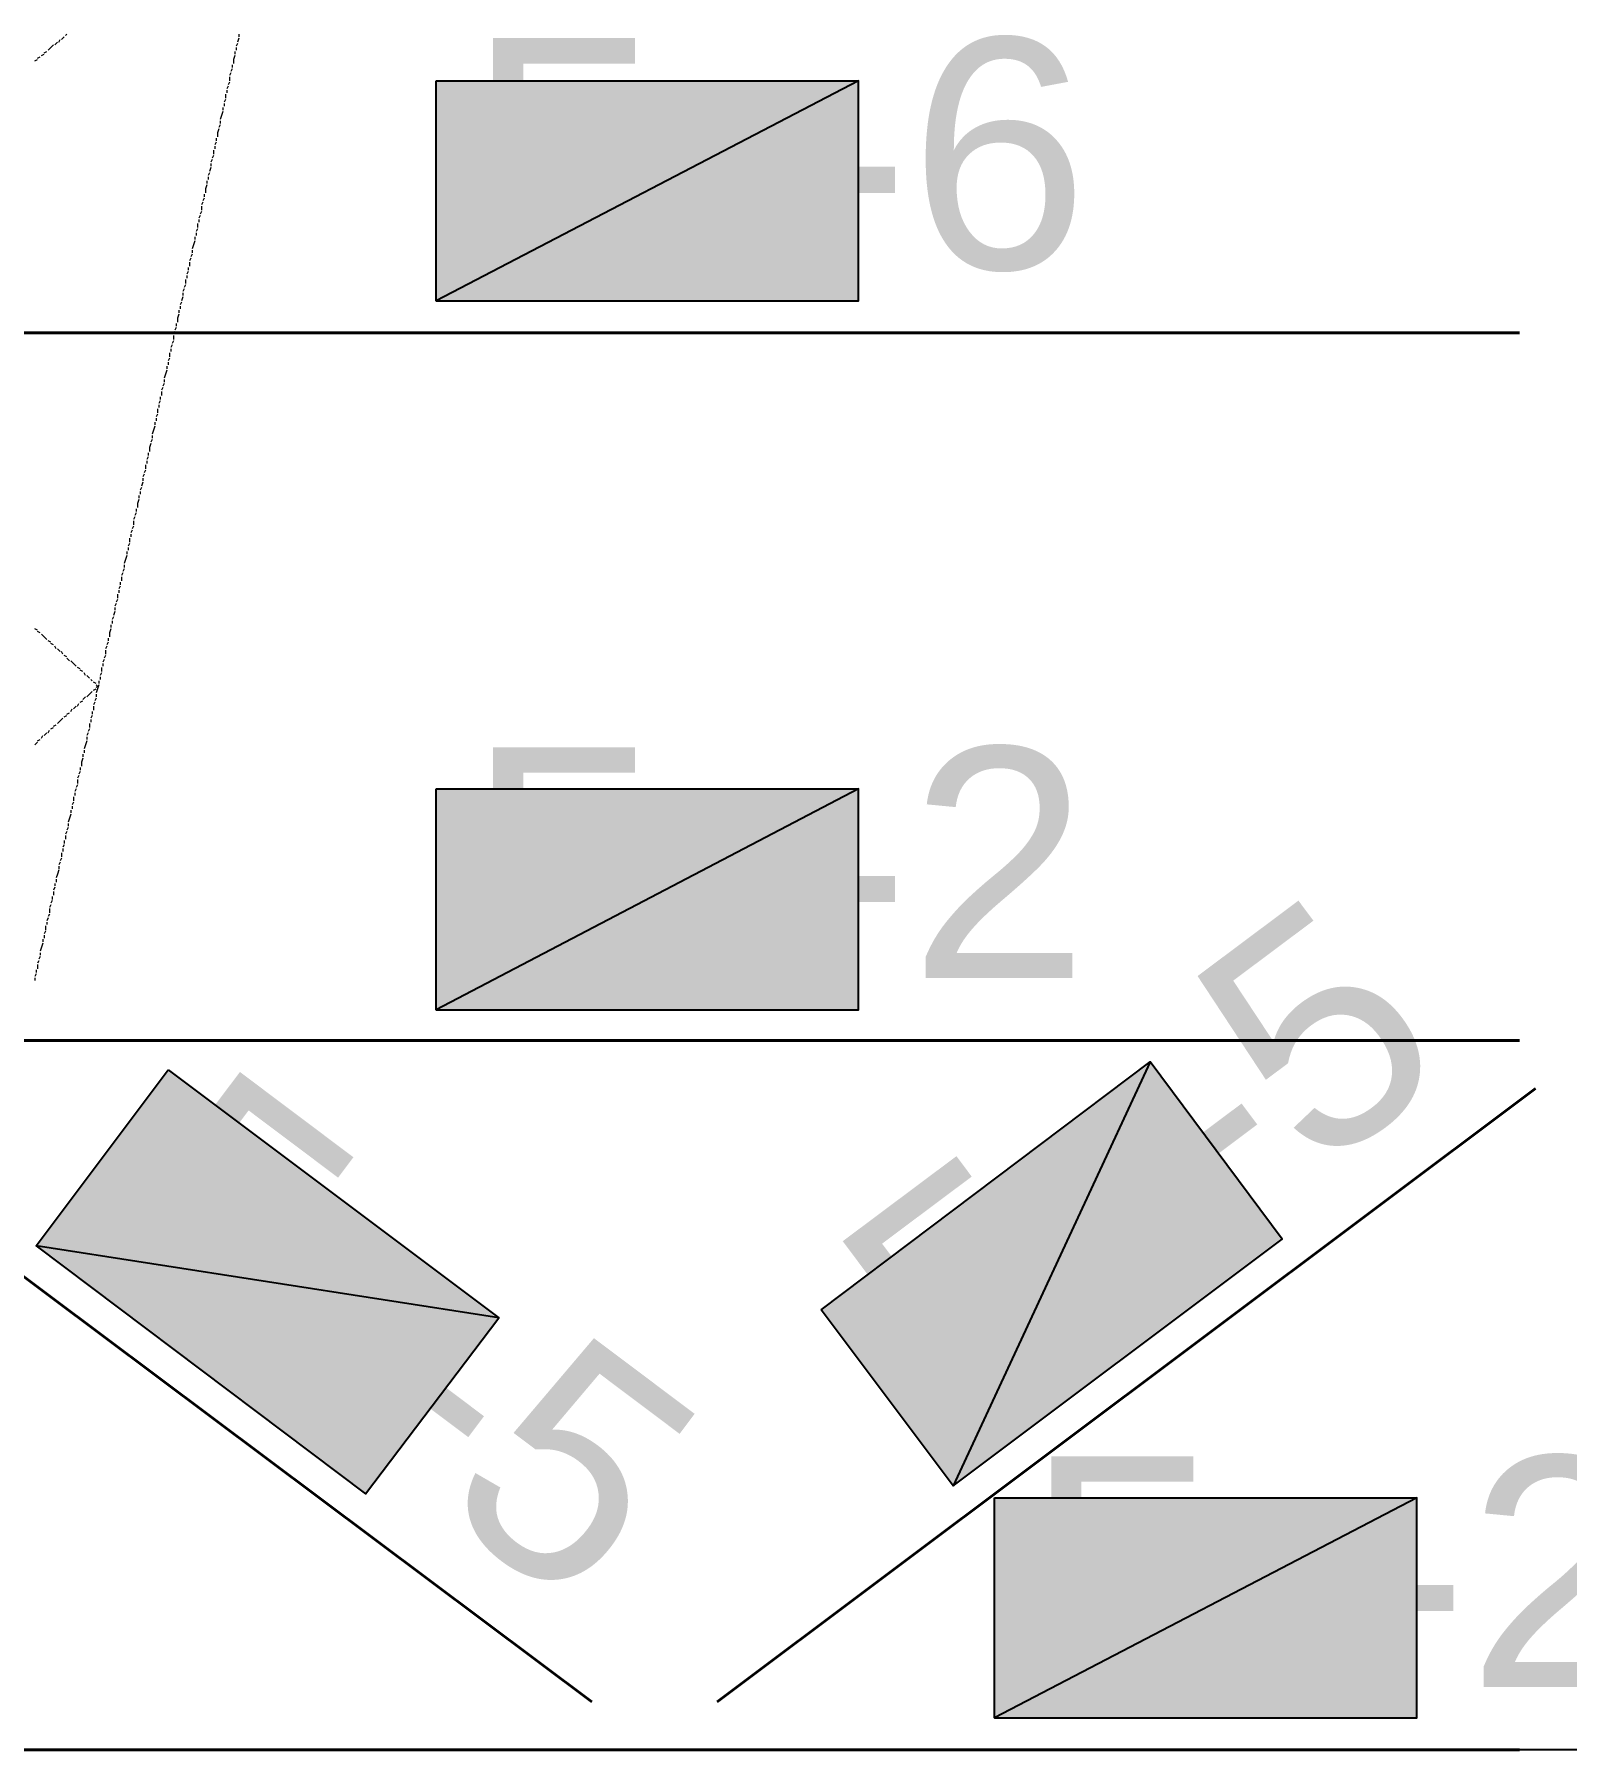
# Model space of a CAD drawing. Extents: x 8 to 21351, y 0 to 420.
# Drawn here: x 15757.73 to 15782.08, y 308.97 to 336.21 of the extents above; entities that cross this region are included whole.
import ezdxf

# ---------------------------------------------------------------- set-up
doc = ezdxf.new("R2010")
doc.units = 0
doc.styles.add('TEYPDFCAD_TEXT', font='arial.ttf')

msp = doc.modelspace()

# ---------------------------------------------------------------- hatches: boundary and pattern name
at = {"true_color": 0xffffff}
h = msp.add_hatch(color=0, dxfattribs=at)
h.paths.add_polyline_path([(15764.116, 335.471), (15770.826, 335.471), (15764.116, 331.978)])
h.paths.add_polyline_path([(15770.826, 335.471), (15764.116, 331.978), (15770.826, 331.978)])
h = msp.add_hatch(color=0, dxfattribs=at)
h.paths.add_polyline_path([(15764.116, 324.231), (15770.826, 324.231), (15764.116, 320.717)])
h.paths.add_polyline_path([(15770.826, 324.231), (15764.116, 320.717), (15770.826, 320.717)])
h = msp.add_hatch(color=0, dxfattribs=at)
h.paths.add_polyline_path([(15770.233, 315.955), (15775.461, 319.892), (15772.328, 313.161)])
h.paths.add_polyline_path([(15775.461, 319.892), (15772.328, 313.161), (15777.557, 317.077)])
h = msp.add_hatch(color=0, dxfattribs=at)
h.paths.add_polyline_path([(15759.861, 319.765), (15765.111, 315.828), (15757.766, 316.971)])
h.paths.add_polyline_path([(15765.111, 315.828), (15757.766, 316.971), (15762.994, 313.034)])
h = msp.add_hatch(color=0, dxfattribs=at)
h.paths.add_polyline_path([(15772.985, 312.97), (15779.694, 312.97), (15772.985, 309.478)])
h.paths.add_polyline_path([(15779.694, 312.97), (15772.985, 309.478), (15779.694, 309.478)])

# ---------------------------------------------------------------- linework, layer by layer
at = {"color": 7, "lineweight": 5}
for p, q in [((15758.168, 336.127), (15758.21, 336.169)), ((15758.231, 336.19), (15758.253, 336.211)), ((15760.983, 336.211), (15760.983, 336.169)), ((15757.85, 335.873), (15757.893, 335.894)), ((15757.893, 335.915), (15757.935, 335.936)), ((15757.956, 335.957), (15757.999, 336)), ((15757.999, 336), (15758.041, 336.042)), ((15758.062, 336.042), (15758.104, 336.084)), ((15758.126, 336.084), (15758.147, 336.127)), ((15760.92, 335.936), (15760.92, 335.894)), ((15760.962, 336.063), (15760.941, 336.021)), ((15760.941, 336), (15760.941, 335.957)), ((15760.983, 336.148), (15760.962, 336.084)), ((15757.745, 335.788), (15757.787, 335.809)), ((15757.787, 335.83), (15757.829, 335.851)), ((15760.877, 335.661), (15760.856, 335.619)), ((15760.877, 335.724), (15760.877, 335.682)), ((15760.92, 335.873), (15760.898, 335.809)), ((15760.898, 335.809), (15760.898, 335.746)), ((15760.814, 335.386), (15760.793, 335.343)), ((15760.835, 335.449), (15760.814, 335.407)), ((15760.856, 335.598), (15760.835, 335.555)), ((15760.835, 335.534), (15760.835, 335.471)), ((15760.771, 335.174), (15760.75, 335.132)), ((15760.75, 335.111), (15760.75, 335.068)), ((15760.771, 335.259), (15760.771, 335.195)), ((15760.793, 335.322), (15760.793, 335.28)), ((15760.708, 334.92), (15760.687, 334.857)), ((15760.687, 334.836), (15760.687, 334.793)), ((15760.729, 334.984), (15760.708, 334.92)), ((15760.729, 335.047), (15760.729, 335.005)), ((15760.623, 334.56), (15760.623, 334.518)), ((15760.666, 334.709), (15760.644, 334.645)), ((15760.644, 334.645), (15760.644, 334.581)), ((15760.687, 334.772), (15760.666, 334.73)), ((15760.581, 334.285), (15760.56, 334.243)), ((15760.581, 334.37), (15760.581, 334.306)), ((15760.623, 334.497), (15760.602, 334.454)), ((15760.602, 334.433), (15760.602, 334.391)), ((15760.517, 334.01), (15760.496, 333.968)), ((15760.539, 334.095), (15760.517, 334.031)), ((15760.56, 334.222), (15760.539, 334.179)), ((15760.539, 334.158), (15760.539, 334.116)), ((15760.475, 333.819), (15760.454, 333.756)), ((15760.454, 333.756), (15760.454, 333.692)), ((15760.475, 333.883), (15760.475, 333.841)), ((15760.496, 333.947), (15760.496, 333.904)), ((15760.412, 333.544), (15760.39, 333.502)), ((15760.39, 333.481), (15760.39, 333.417)), ((15760.433, 333.608), (15760.412, 333.565)), ((15760.433, 333.671), (15760.433, 333.629)), ((15760.327, 333.206), (15760.327, 333.142)), ((15760.369, 333.333), (15760.348, 333.29)), ((15760.348, 333.269), (15760.348, 333.227)), ((15760.39, 333.396), (15760.369, 333.354)), ((15760.285, 332.93), (15760.263, 332.867)), ((15760.285, 332.994), (15760.285, 332.952)), ((15760.327, 333.121), (15760.306, 333.079)), ((15760.306, 333.057), (15760.306, 333.015)), ((15760.221, 332.655), (15760.2, 332.613)), ((15760.242, 332.719), (15760.221, 332.676)), ((15760.263, 332.867), (15760.242, 332.803)), ((15760.242, 332.782), (15760.242, 332.74)), ((15760.179, 332.444), (15760.158, 332.401)), ((15760.158, 332.38), (15760.158, 332.338)), ((15760.179, 332.507), (15760.179, 332.465)), ((15760.2, 332.592), (15760.2, 332.528)), ((15760.115, 332.168), (15760.094, 332.126)), ((15760.094, 332.105), (15760.094, 332.063)), ((15760.136, 332.232), (15760.115, 332.19)), ((15760.136, 332.317), (15760.136, 332.253)), ((15760.031, 331.83), (15760.031, 331.788)), ((15760.073, 331.957), (15760.052, 331.914)), ((15760.052, 331.893), (15760.052, 331.851)), ((15760.094, 332.041), (15760.073, 331.978)), ((15759.988, 331.555), (15759.967, 331.512)), ((15759.988, 331.618), (15759.988, 331.576)), ((15760.031, 331.766), (15760.009, 331.703)), ((15760.009, 331.703), (15760.009, 331.639)), ((15757.745, 331.47), (15757.808, 331.47)), ((15757.829, 331.47), (15757.872, 331.47)), ((15757.893, 331.47), (15757.935, 331.47)), ((15757.956, 331.47), (15758.02, 331.47)), ((15758.041, 331.47), (15758.083, 331.47)), ((15758.104, 331.47), (15758.147, 331.47)), ((15758.168, 331.47), (15758.231, 331.47)), ((15758.253, 331.47), (15758.295, 331.47)), ((15758.316, 331.47), (15758.358, 331.47)), ((15758.38, 331.47), (15758.443, 331.47)), ((15758.464, 331.47), (15758.507, 331.47)), ((15758.528, 331.47), (15758.57, 331.47)), ((15758.591, 331.47), (15758.634, 331.47)), ((15758.655, 331.47), (15758.718, 331.47)), ((15758.739, 331.47), (15758.782, 331.47)), ((15758.803, 331.47), (15758.845, 331.47)), ((15758.866, 331.47), (15758.93, 331.47)), ((15758.951, 331.47), (15758.993, 331.47)), ((15759.015, 331.47), (15759.057, 331.47)), ((15759.078, 331.47), (15759.142, 331.47)), ((15759.163, 331.47), (15759.205, 331.47)), ((15759.226, 331.47), (15759.269, 331.47)), ((15759.29, 331.47), (15759.353, 331.47)), ((15759.353, 331.47), (15759.417, 331.47)), ((15759.438, 331.47), (15759.48, 331.47)), ((15759.501, 331.47), (15759.544, 331.47)), ((15759.565, 331.47), (15759.628, 331.47)), ((15759.65, 331.47), (15759.692, 331.47)), ((15759.713, 331.47), (15759.755, 331.47)), ((15759.777, 331.47), (15759.84, 331.47)), ((15759.861, 331.47), (15759.904, 331.47)), ((15759.925, 331.279), (15759.904, 331.237)), ((15759.925, 331.47), (15759.967, 331.47)), ((15759.946, 331.343), (15759.925, 331.301)), ((15759.967, 331.491), (15759.946, 331.449)), ((15759.946, 331.428), (15759.946, 331.364)), ((15759.882, 331.068), (15759.861, 331.026)), ((15759.861, 331.004), (15759.861, 330.962)), ((15759.882, 331.152), (15759.882, 331.089)), ((15759.904, 331.216), (15759.904, 331.174)), ((15759.819, 330.814), (15759.798, 330.75)), ((15759.798, 330.729), (15759.798, 330.687)), ((15759.84, 330.877), (15759.819, 330.814)), ((15759.84, 330.941), (15759.84, 330.899)), ((15759.734, 330.454), (15759.734, 330.412)), ((15759.777, 330.602), (15759.755, 330.56)), ((15759.755, 330.539), (15759.755, 330.475)), ((15759.798, 330.666), (15759.777, 330.623)), ((15759.692, 330.179), (15759.671, 330.137)), ((15759.692, 330.264), (15759.692, 330.2)), ((15759.734, 330.39), (15759.713, 330.348)), ((15759.713, 330.327), (15759.713, 330.285)), ((15759.628, 329.925), (15759.607, 329.861)), ((15759.65, 329.988), (15759.628, 329.925)), ((15759.65, 330.052), (15759.65, 330.009)), ((15759.671, 330.115), (15759.671, 330.073)), ((15759.586, 329.713), (15759.565, 329.65)), ((15759.565, 329.65), (15759.565, 329.586)), ((15759.607, 329.777), (15759.586, 329.734)), ((15759.607, 329.84), (15759.607, 329.798)), ((15759.501, 329.375), (15759.501, 329.311)), ((15759.544, 329.502), (15759.523, 329.459)), ((15759.523, 329.438), (15759.523, 329.396)), ((15759.544, 329.565), (15759.544, 329.523)), ((15759.459, 329.099), (15759.438, 329.036)), ((15759.48, 329.226), (15759.459, 329.184)), ((15759.459, 329.163), (15759.459, 329.12)), ((15759.501, 329.29), (15759.48, 329.247)), ((15759.396, 328.824), (15759.374, 328.761)), ((15759.396, 328.888), (15759.396, 328.845)), ((15759.438, 329.015), (15759.417, 328.972)), ((15759.417, 328.951), (15759.417, 328.909)), ((15759.332, 328.549), (15759.311, 328.507)), ((15759.353, 328.613), (15759.332, 328.57)), ((15759.353, 328.676), (15759.353, 328.634)), ((15759.374, 328.761), (15759.374, 328.697)), ((15759.29, 328.337), (15759.269, 328.295)), ((15759.269, 328.274), (15759.269, 328.231)), ((15759.311, 328.401), (15759.29, 328.358)), ((15759.311, 328.485), (15759.311, 328.422)), ((15759.205, 327.999), (15759.205, 327.956)), ((15759.247, 328.126), (15759.226, 328.083)), ((15759.226, 328.062), (15759.226, 328.02)), ((15759.247, 328.21), (15759.247, 328.147)), ((15759.163, 327.724), (15759.142, 327.681)), ((15759.184, 327.872), (15759.163, 327.808)), ((15759.163, 327.787), (15759.163, 327.745)), ((15759.205, 327.935), (15759.184, 327.872)), ((15759.099, 327.448), (15759.078, 327.406)), ((15759.099, 327.512), (15759.099, 327.469)), ((15759.142, 327.66), (15759.12, 327.618)), ((15759.12, 327.596), (15759.12, 327.533)), ((15759.036, 327.173), (15759.015, 327.131)), ((15759.057, 327.237), (15759.036, 327.194)), ((15759.057, 327.321), (15759.057, 327.258)), ((15759.078, 327.385), (15759.078, 327.342)), ((15758.993, 326.961), (15758.972, 326.919)), ((15758.972, 326.898), (15758.972, 326.856)), ((15759.015, 327.046), (15758.993, 326.983)), ((15759.015, 327.11), (15759.015, 327.067)), ((15757.787, 326.75), (15757.745, 326.771)), ((15757.829, 326.707), (15757.787, 326.729)), ((15757.893, 326.644), (15757.85, 326.686)), ((15757.935, 326.602), (15757.893, 326.644)), ((15758.951, 326.771), (15758.93, 326.707)), ((15758.93, 326.707), (15758.93, 326.644)), ((15758.951, 326.834), (15758.951, 326.792)), ((15757.999, 326.559), (15757.956, 326.58)), ((15758.041, 326.517), (15757.999, 326.538)), ((15758.083, 326.454), (15758.062, 326.496)), ((15758.147, 326.411), (15758.104, 326.454)), ((15758.189, 326.369), (15758.168, 326.411)), ((15758.888, 326.496), (15758.866, 326.454)), ((15758.866, 326.432), (15758.866, 326.369)), ((15758.909, 326.559), (15758.888, 326.517)), ((15758.909, 326.623), (15758.909, 326.58)), ((15758.253, 326.327), (15758.21, 326.348)), ((15758.295, 326.263), (15758.253, 326.305)), ((15758.358, 326.221), (15758.316, 326.263)), ((15758.401, 326.178), (15758.358, 326.221)), ((15758.464, 326.136), (15758.422, 326.157)), ((15758.507, 326.094), (15758.464, 326.115)), ((15758.803, 326.157), (15758.803, 326.094)), ((15758.845, 326.284), (15758.824, 326.242)), ((15758.824, 326.221), (15758.824, 326.178)), ((15758.866, 326.348), (15758.845, 326.305)), ((15758.549, 326.03), (15758.528, 326.072)), ((15758.612, 325.988), (15758.57, 326.03)), ((15758.655, 325.945), (15758.634, 325.967)), ((15758.718, 325.903), (15758.676, 325.924)), ((15758.676, 325.797), (15758.718, 325.818)), ((15758.739, 325.861), (15758.718, 325.882)), ((15758.718, 325.84), (15758.739, 325.861)), ((15758.739, 325.818), (15758.718, 325.755)), ((15758.761, 325.882), (15758.739, 325.818)), ((15758.761, 325.945), (15758.761, 325.903)), ((15758.803, 326.072), (15758.782, 326.03)), ((15758.782, 326.009), (15758.782, 325.967)), ((15758.358, 325.501), (15758.401, 325.543)), ((15758.422, 325.543), (15758.443, 325.586)), ((15758.464, 325.607), (15758.507, 325.628)), ((15758.507, 325.649), (15758.549, 325.692)), ((15758.57, 325.692), (15758.612, 325.734)), ((15758.612, 325.734), (15758.655, 325.776)), ((15758.697, 325.607), (15758.676, 325.565)), ((15758.676, 325.543), (15758.676, 325.48)), ((15758.718, 325.67), (15758.697, 325.628)), ((15758.718, 325.734), (15758.718, 325.692)), ((15758.104, 325.268), (15758.147, 325.31)), ((15758.147, 325.31), (15758.189, 325.353)), ((15758.21, 325.374), (15758.253, 325.395)), ((15758.253, 325.416), (15758.295, 325.437)), ((15758.316, 325.459), (15758.337, 325.501)), ((15758.612, 325.268), (15758.612, 325.205)), ((15758.655, 325.395), (15758.634, 325.353)), ((15758.634, 325.332), (15758.634, 325.289)), ((15758.655, 325.459), (15758.655, 325.416)), ((15757.787, 324.993), (15757.829, 325.014)), ((15757.85, 325.035), (15757.872, 325.078)), ((15757.893, 325.078), (15757.935, 325.12)), ((15757.956, 325.12), (15757.977, 325.162)), ((15757.999, 325.183), (15758.041, 325.205)), ((15758.041, 325.226), (15758.083, 325.247)), ((15758.57, 324.993), (15758.549, 324.93)), ((15758.591, 325.12), (15758.57, 325.078)), ((15758.57, 325.057), (15758.57, 325.014)), ((15758.612, 325.183), (15758.591, 325.141)), ((15757.745, 324.93), (15757.787, 324.972)), ((15758.507, 324.781), (15758.507, 324.739)), ((15758.549, 324.93), (15758.528, 324.866)), ((15758.528, 324.845), (15758.528, 324.803)), ((15758.464, 324.506), (15758.443, 324.464)), ((15758.464, 324.57), (15758.464, 324.527)), ((15758.507, 324.718), (15758.485, 324.654)), ((15758.485, 324.654), (15758.485, 324.591)), ((15758.401, 324.231), (15758.38, 324.189)), ((15758.422, 324.295), (15758.401, 324.252)), ((15758.443, 324.443), (15758.422, 324.4)), ((15758.422, 324.379), (15758.422, 324.316)), ((15758.358, 324.019), (15758.337, 323.977)), ((15758.337, 323.956), (15758.337, 323.913)), ((15758.358, 324.104), (15758.358, 324.041)), ((15758.38, 324.168), (15758.38, 324.125)), ((15758.295, 323.765), (15758.274, 323.702)), ((15758.274, 323.681), (15758.274, 323.638)), ((15758.316, 323.829), (15758.295, 323.765)), ((15758.316, 323.892), (15758.316, 323.85)), ((15758.21, 323.406), (15758.21, 323.363)), ((15758.253, 323.554), (15758.231, 323.511)), ((15758.231, 323.49), (15758.231, 323.427)), ((15758.274, 323.617), (15758.253, 323.575)), ((15758.168, 323.13), (15758.147, 323.088)), ((15758.168, 323.215), (15758.168, 323.151)), ((15758.21, 323.342), (15758.189, 323.3)), ((15758.189, 323.279), (15758.189, 323.236)), ((15758.104, 322.876), (15758.083, 322.813)), ((15758.126, 322.94), (15758.104, 322.876)), ((15758.147, 323.067), (15758.126, 323.024)), ((15758.126, 323.003), (15758.126, 322.961)), ((15758.062, 322.665), (15758.041, 322.622)), ((15758.041, 322.601), (15758.041, 322.538)), ((15758.062, 322.728), (15758.062, 322.686)), ((15758.083, 322.792), (15758.083, 322.749)), ((15757.999, 322.389), (15757.977, 322.347)), ((15757.977, 322.326), (15757.977, 322.262)), ((15758.02, 322.453), (15757.999, 322.411)), ((15758.02, 322.517), (15758.02, 322.474)), ((15757.914, 322.051), (15757.914, 321.987)), ((15757.956, 322.178), (15757.935, 322.135)), ((15757.935, 322.114), (15757.935, 322.072)), ((15757.977, 322.241), (15757.956, 322.199)), ((15757.872, 321.776), (15757.85, 321.712)), ((15757.872, 321.839), (15757.872, 321.797)), ((15757.914, 321.966), (15757.893, 321.924)), ((15757.893, 321.903), (15757.893, 321.86)), ((15757.808, 321.5), (15757.787, 321.458)), ((15757.829, 321.564), (15757.808, 321.522)), ((15757.85, 321.712), (15757.829, 321.649)), ((15757.829, 321.627), (15757.829, 321.585)), ((15757.766, 321.289), (15757.745, 321.247)), ((15757.745, 321.225), (15757.745, 321.183)), ((15757.766, 321.352), (15757.766, 321.31)), ((15757.787, 321.437), (15757.787, 321.373))]:
    msp.add_line(p, q, dxfattribs=at)
at = {"color": 0, "lineweight": 0, "true_color": 0xffffff}
for p, q in [((15764.116, 331.978), (15770.826, 331.978)), ((15764.116, 320.717), (15770.826, 320.717)), ((15757.766, 316.971), (15762.994, 313.034)), ((15772.328, 313.161), (15777.557, 317.077)), ((15772.985, 309.478), (15779.694, 309.478))]:
    msp.add_line(p, q, dxfattribs=at)
at = {"color": 7, "lineweight": 40}
for p, q in [((15781.324, 331.47), (15753.829, 331.47)), ((15781.324, 320.23), (15753.829, 320.23)), ((15753.575, 319.468), (15766.592, 309.732)), ((15768.582, 309.732), (15781.578, 319.468)), ((15781.324, 308.97), (15753.829, 308.97))]:
    msp.add_line(p, q, dxfattribs=at)
at = {"color": 7, "lineweight": 25}
for p, q in [((15774.085, 308.97), (15754.083, 308.97)), ((15776.583, 308.97), (15775.588, 308.97)), ((15798.088, 308.97), (15778.086, 308.97)), ((15780.689, 308.97), (15780.329, 308.97))]:
    msp.add_line(p, q, dxfattribs=at)
at = {"color": 0, "true_color": 0xffffff}
for points in [[(15764.116, 335.471), (15770.826, 335.471), (15764.116, 331.978)], [(15770.826, 335.471), (15764.116, 331.978), (15770.826, 331.978)], [(15764.116, 324.231), (15770.826, 324.231), (15764.116, 320.717)], [(15770.826, 324.231), (15764.116, 320.717), (15770.826, 320.717)], [(15770.233, 315.955), (15775.461, 319.892), (15772.328, 313.161)], [(15775.461, 319.892), (15772.328, 313.161), (15777.557, 317.077)], [(15759.861, 319.765), (15765.111, 315.828), (15757.766, 316.971)], [(15765.111, 315.828), (15757.766, 316.971), (15762.994, 313.034)], [(15772.985, 312.97), (15779.694, 312.97), (15772.985, 309.478)], [(15779.694, 312.97), (15772.985, 309.478), (15779.694, 309.478)]]:
    msp.add_lwpolyline(points, close=True, dxfattribs=at)

# ---------------------------------------------------------------- texts
at = {"color": 7, "style": 'TEYPDFCAD_TEXT'}
for s, p in [('Гс-6', (15764.603, 332.486)), ('Гс-2', (15764.603, 321.225)), ('Гс-2', (15773.471, 309.965))]:
    msp.add_text(s, height=3.6618, dxfattribs=at).set_placement(p)
for rotation, p in [(36.7824, (15772.434, 313.859)), (-36.9141, (15758.464, 317.055))]:
    msp.add_text('Гс-5', height=3.6618, rotation=rotation, dxfattribs=at).set_placement(p)

doc.saveas('drawing.dxf')
